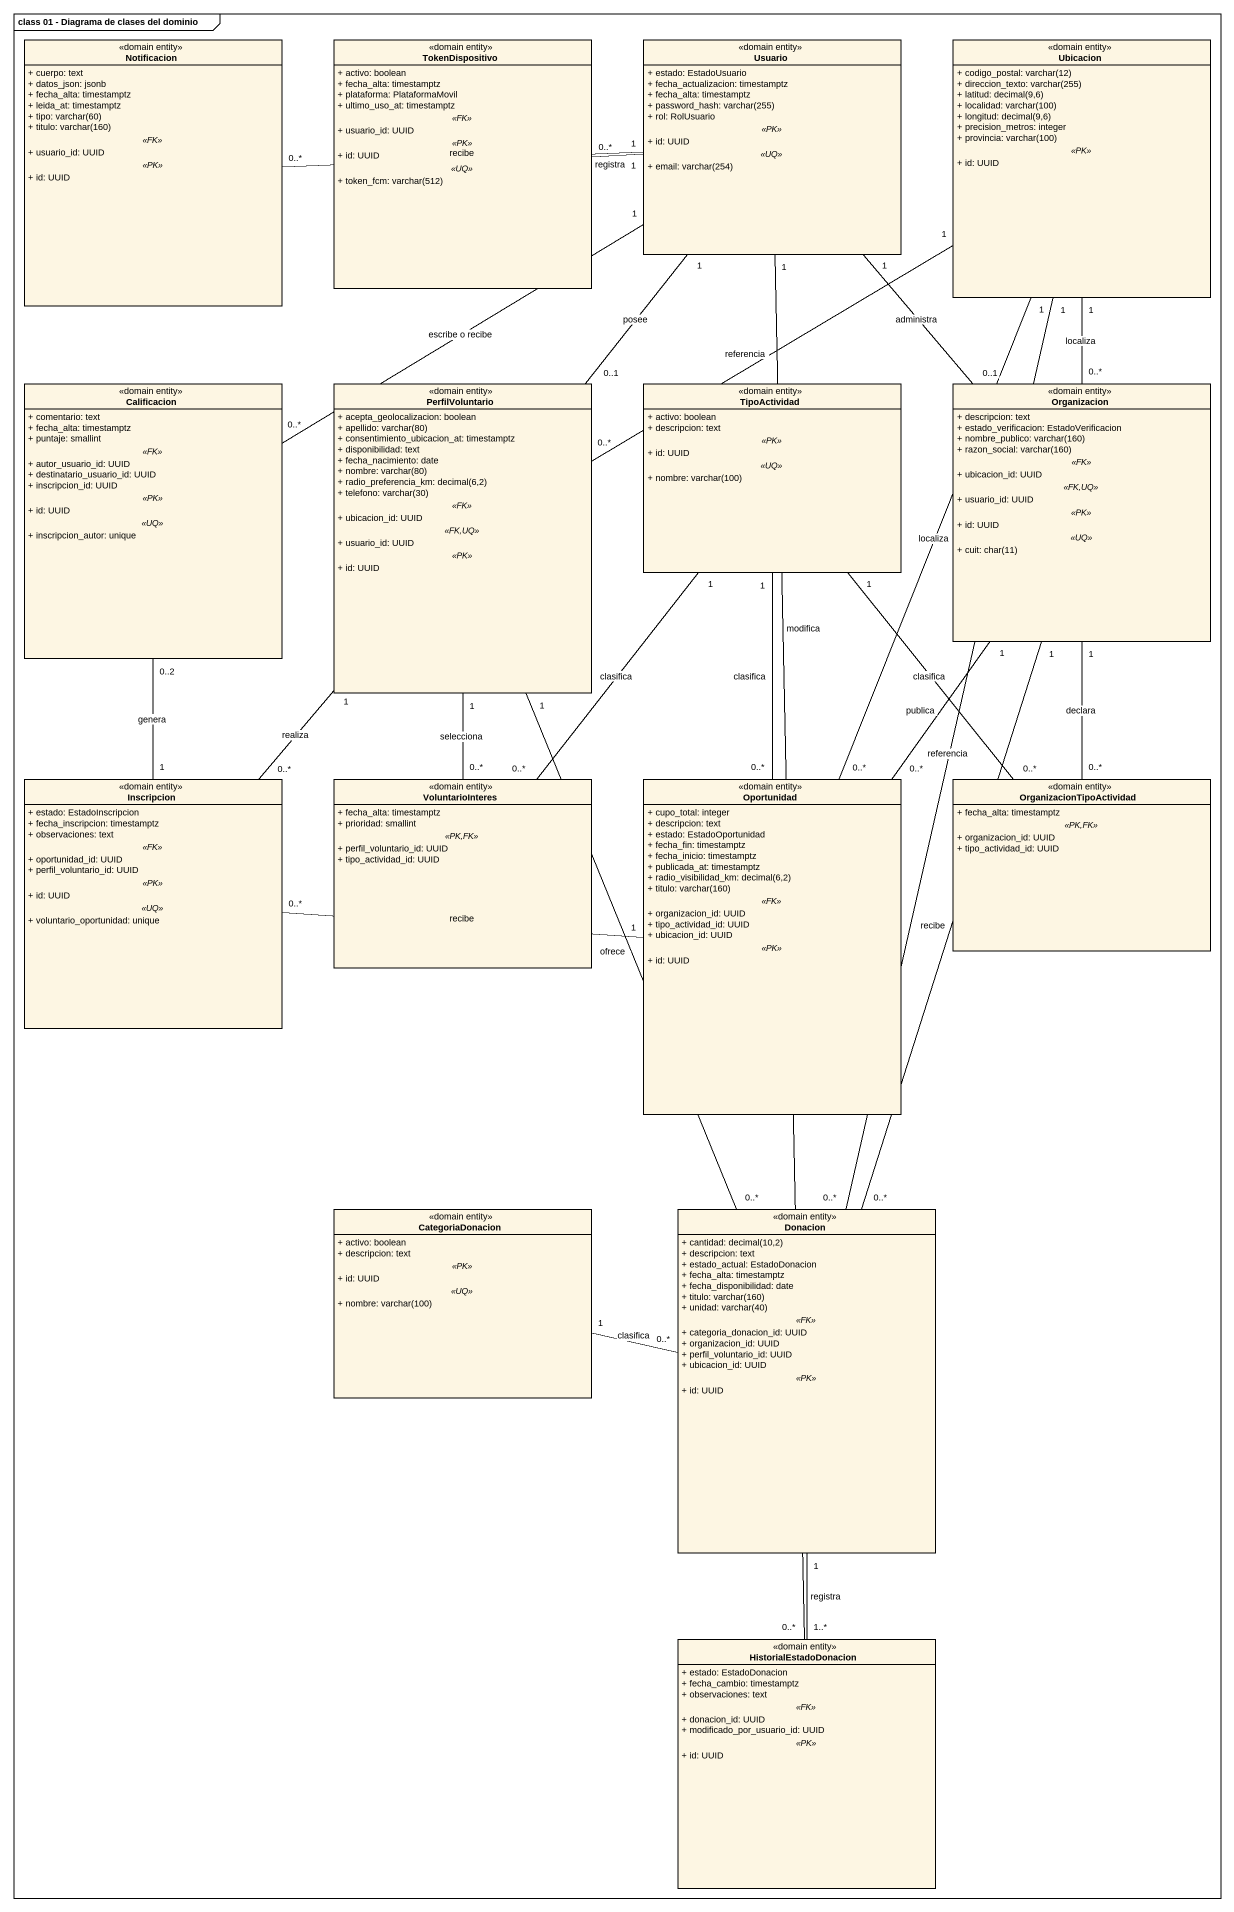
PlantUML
@startuml
mainframe class 01 - Diagrama de clases del dominio
hide circle
hide empty members
skinparam classAttributeIconSize 0
class Notificacion <<domain entity>> {
  + cuerpo: text
  + datos_json: jsonb
  + fecha_alta: timestamptz
  + leida_at: timestamptz
  {field} + tipo: varchar(60)
  {field} + titulo: varchar(160)
  .. <<FK>> ..
  + usuario_id: UUID
  .. <<PK>> ..
  + id: UUID
}
class TokenDispositivo <<domain entity>> {
  + activo: boolean
  + fecha_alta: timestamptz
  + plataforma: PlataformaMovil
  + ultimo_uso_at: timestamptz
  .. <<FK>> ..
  + usuario_id: UUID
  .. <<PK>> ..
  + id: UUID
  .. <<UQ>> ..
  {field} + token_fcm: varchar(512)
}
class Usuario <<domain entity>> {
  + estado: EstadoUsuario
  + fecha_actualizacion: timestamptz
  + fecha_alta: timestamptz
  {field} + password_hash: varchar(255)
  + rol: RolUsuario
  .. <<PK>> ..
  + id: UUID
  .. <<UQ>> ..
  {field} + email: varchar(254)
}
class Ubicacion <<domain entity>> {
  {field} + codigo_postal: varchar(12)
  {field} + direccion_texto: varchar(255)
  {field} + latitud: decimal(9,6)
  {field} + localidad: varchar(100)
  {field} + longitud: decimal(9,6)
  + precision_metros: integer
  {field} + provincia: varchar(100)
  .. <<PK>> ..
  + id: UUID
}
class Calificacion <<domain entity>> {
  + comentario: text
  + fecha_alta: timestamptz
  + puntaje: smallint
  .. <<FK>> ..
  + autor_usuario_id: UUID
  + destinatario_usuario_id: UUID
  + inscripcion_id: UUID
  .. <<PK>> ..
  + id: UUID
  .. <<UQ>> ..
  + inscripcion_autor: unique
}
class PerfilVoluntario <<domain entity>> {
  + acepta_geolocalizacion: boolean
  {field} + apellido: varchar(80)
  + consentimiento_ubicacion_at: timestamptz
  + disponibilidad: text
  + fecha_nacimiento: date
  {field} + nombre: varchar(80)
  {field} + radio_preferencia_km: decimal(6,2)
  {field} + telefono: varchar(30)
  .. <<FK>> ..
  + ubicacion_id: UUID
  .. <<FK,UQ>> ..
  + usuario_id: UUID
  .. <<PK>> ..
  + id: UUID
}
class TipoActividad <<domain entity>> {
  + activo: boolean
  + descripcion: text
  .. <<PK>> ..
  + id: UUID
  .. <<UQ>> ..
  {field} + nombre: varchar(100)
}
class Organizacion <<domain entity>> {
  + descripcion: text
  + estado_verificacion: EstadoVerificacion
  {field} + nombre_publico: varchar(160)
  {field} + razon_social: varchar(160)
  .. <<FK>> ..
  + ubicacion_id: UUID
  .. <<FK,UQ>> ..
  + usuario_id: UUID
  .. <<PK>> ..
  + id: UUID
  .. <<UQ>> ..
  {field} + cuit: char(11)
}
class Inscripcion <<domain entity>> {
  + estado: EstadoInscripcion
  + fecha_inscripcion: timestamptz
  + observaciones: text
  .. <<FK>> ..
  + oportunidad_id: UUID
  + perfil_voluntario_id: UUID
  .. <<PK>> ..
  + id: UUID
  .. <<UQ>> ..
  + voluntario_oportunidad: unique
}
class VoluntarioInteres <<domain entity>> {
  + fecha_alta: timestamptz
  + prioridad: smallint
  .. <<PK,FK>> ..
  + perfil_voluntario_id: UUID
  + tipo_actividad_id: UUID
}
class Oportunidad <<domain entity>> {
  + cupo_total: integer
  + descripcion: text
  + estado: EstadoOportunidad
  + fecha_fin: timestamptz
  + fecha_inicio: timestamptz
  + publicada_at: timestamptz
  {field} + radio_visibilidad_km: decimal(6,2)
  {field} + titulo: varchar(160)
  .. <<FK>> ..
  + organizacion_id: UUID
  + tipo_actividad_id: UUID
  + ubicacion_id: UUID
  .. <<PK>> ..
  + id: UUID
}
class OrganizacionTipoActividad <<domain entity>> {
  + fecha_alta: timestamptz
  .. <<PK,FK>> ..
  + organizacion_id: UUID
  + tipo_actividad_id: UUID
}
class CategoriaDonacion <<domain entity>> {
  + activo: boolean
  + descripcion: text
  .. <<PK>> ..
  + id: UUID
  .. <<UQ>> ..
  {field} + nombre: varchar(100)
}
class Donacion <<domain entity>> {
  {field} + cantidad: decimal(10,2)
  + descripcion: text
  + estado_actual: EstadoDonacion
  + fecha_alta: timestamptz
  + fecha_disponibilidad: date
  {field} + titulo: varchar(160)
  {field} + unidad: varchar(40)
  .. <<FK>> ..
  + categoria_donacion_id: UUID
  + organizacion_id: UUID
  + perfil_voluntario_id: UUID
  + ubicacion_id: UUID
  .. <<PK>> ..
  + id: UUID
}
class HistorialEstadoDonacion <<domain entity>> {
  + estado: EstadoDonacion
  + fecha_cambio: timestamptz
  + observaciones: text
  .. <<FK>> ..
  + donacion_id: UUID
  + modificado_por_usuario_id: UUID
  .. <<PK>> ..
  + id: UUID
}
Usuario "1" -left- "0..*" Notificacion : recibe
Usuario "1" -left- "0..*" TokenDispositivo : registra
Usuario "1" -- "0..*" Calificacion : escribe o recibe
Usuario "1" -- "0..1" PerfilVoluntario : posee
Usuario "1" -- "0..1" Organizacion : administra
Usuario "1" -- "0..*" HistorialEstadoDonacion : modifica
Ubicacion "1" -left- "0..*" PerfilVoluntario : referencia
Ubicacion "1" -- "0..*" Organizacion : localiza
Ubicacion "1" -- "0..*" Oportunidad : localiza
Ubicacion "1" -- "0..*" Donacion : referencia
PerfilVoluntario "1" -- "0..*" Inscripcion : realiza
PerfilVoluntario "1" -- "0..*" VoluntarioInteres : selecciona
PerfilVoluntario "1" -- "0..*" Donacion : ofrece
TipoActividad "1" -- "0..*" VoluntarioInteres : clasifica
TipoActividad "1" -- "0..*" Oportunidad : clasifica
TipoActividad "1" -- "0..*" OrganizacionTipoActividad : clasifica
Organizacion "1" -- "0..*" Oportunidad : publica
Organizacion "1" -- "0..*" OrganizacionTipoActividad : declara
Organizacion "1" -- "0..*" Donacion : recibe
Inscripcion "1" -up- "0..2" Calificacion : genera
Oportunidad "1" -left- "0..*" Inscripcion : recibe
CategoriaDonacion "1" -right- "0..*" Donacion : clasifica
Donacion "1" -- "1..*" HistorialEstadoDonacion : registra
@enduml
